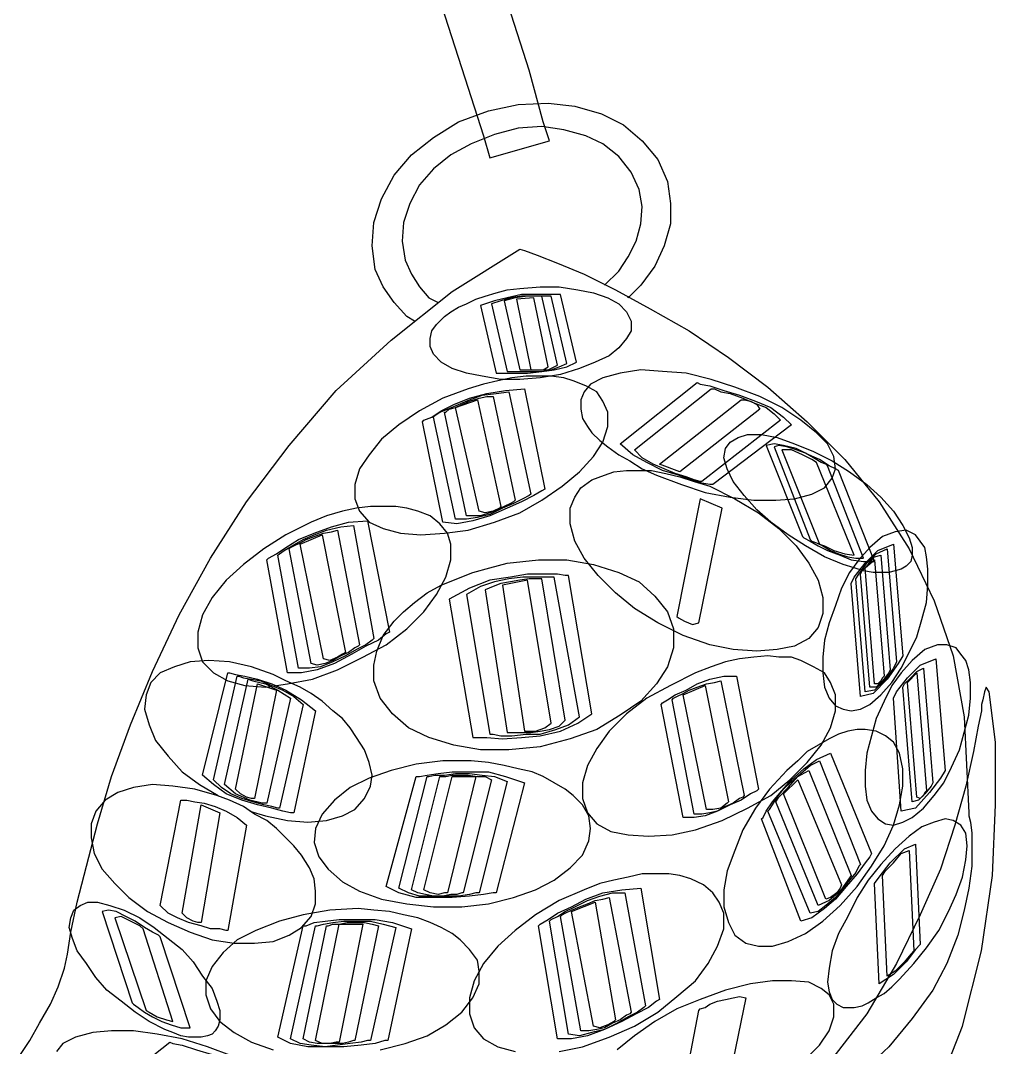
# Model space of a CAD drawing. Extents: x 136.13 to 137.16, y 60.01 to 61.78.
# Drawn here: x 136.7395 to 136.8511, y 61.3061 to 61.4236 of the extents above; entities that cross this region are included whole.
import ezdxf

# ---------------------------------------------------------------- set-up
doc = ezdxf.new("R2010")
doc.units = 0
doc.layers.get('0').update_dxf_attribs({"linetype": 'CONTINUOUS'})

msp = doc.modelspace()

# ---------------------------------------------------------------- linework, layer by layer
at = {"linetype": 'CONTINUOUS'}
for points in [[(136.78727, 61.42658), (136.79033, 61.41706), (136.79248, 61.41041), (136.7932, 61.40789)], [(136.7932, 61.40789), (136.80003, 61.40987), (136.79931, 61.41203), (136.7977, 61.41795), (136.795, 61.4264)], [(136.78458, 61.3892), (136.78368, 61.38974), (136.78224, 61.39135), (136.78098, 61.39315), (136.78008, 61.39513), (136.77973, 61.39783), (136.7799, 61.40052), (136.7808, 61.40321), (136.78224, 61.40592), (136.78422, 61.40825), (136.78673, 61.41022), (136.78961, 61.41203), (136.79302, 61.41328), (136.79644, 61.414), (136.79985, 61.41418), (136.80291, 61.41382), (136.80596, 61.41293), (136.80848, 61.41167), (136.81063, 61.40987), (136.81243, 61.40771), (136.81351, 61.4052), (136.81387, 61.40268), (136.81387, 61.40034), (136.81315, 61.39783), (136.81207, 61.39549), (136.81046, 61.39333), (136.80901, 61.3919), (136.80901, 61.39208)], [(136.80632, 61.39333), (136.80794, 61.39495), (136.80901, 61.39657), (136.80992, 61.39836), (136.81046, 61.40034), (136.81063, 61.40232), (136.81027, 61.4043), (136.80937, 61.40627), (136.80794, 61.40807), (136.80614, 61.40951), (136.80416, 61.41041), (136.80165, 61.41112), (136.79913, 61.41148), (136.79644, 61.41131), (136.79374, 61.41058), (136.79104, 61.40951), (136.78871, 61.40825), (136.78673, 61.40663), (136.78512, 61.40483), (136.78403, 61.40268), (136.78332, 61.40052), (136.78314, 61.39836), (136.7835, 61.39621), (136.78422, 61.39459), (136.78512, 61.39315), (136.78619, 61.3919), (136.78727, 61.39135), (136.78727, 61.39135)], [(136.73947, 61.30528), (136.74054, 61.30689), (136.74163, 61.30887), (136.74289, 61.31103), (136.74378, 61.31301), (136.7445, 61.31516), (136.74486, 61.31678), (136.74522, 61.31929), (136.74594, 61.32271), (136.74702, 61.32684), (136.74827, 61.33169), (136.74989, 61.33709), (136.75204, 61.34301), (136.75456, 61.34912), (136.75762, 61.3556), (136.76121, 61.36207), (136.76535, 61.36853), (136.7702, 61.375), (136.77559, 61.38129), (136.78188, 61.38705), (136.78889, 61.39261), (136.79662, 61.39746), (136.79715, 61.39729), (136.7986, 61.39675), (136.80093, 61.39585), (136.80398, 61.39459), (136.80758, 61.3928), (136.81153, 61.39064), (136.81602, 61.38812), (136.82052, 61.38507), (136.82501, 61.38165), (136.8295, 61.3777), (136.83382, 61.37338), (136.83777, 61.36853), (136.84119, 61.36314), (136.84406, 61.35721), (136.84621, 61.35092), (136.84747, 61.34391), (136.84801, 61.33295), (136.84801, 61.33259), (136.84819, 61.33187), (136.84837, 61.33062), (136.84837, 61.32882), (136.84837, 61.32684), (136.84801, 61.32432), (136.84747, 61.32181), (136.84676, 61.31893), (136.8455, 61.3157), (136.84388, 61.31264), (136.84155, 61.30941), (136.83885, 61.30617), (136.83544, 61.30294)], [(136.79896, 61.38273), (136.79662, 61.38255), (136.79446, 61.38255), (136.7923, 61.38291), (136.7905, 61.38327), (136.78889, 61.38381), (136.78763, 61.38453), (136.78673, 61.38543), (136.78637, 61.38633), (136.78637, 61.38722), (136.78655, 61.38812), (136.78709, 61.38884), (136.78799, 61.38974), (136.78871, 61.39028), (136.78961, 61.39082), (136.7905, 61.39118), (136.79159, 61.39172), (136.79266, 61.39208), (136.79392, 61.39244), (136.79518, 61.3928), (136.79662, 61.39297), (136.79896, 61.39315), (136.80111, 61.39315), (136.80326, 61.3928), (136.80506, 61.39244), (136.80668, 61.3919), (136.80794, 61.39118), (136.80884, 61.39028), (136.80937, 61.3892), (136.80937, 61.38812), (136.80884, 61.38722), (136.80794, 61.38615), (136.80686, 61.38524), (136.80524, 61.38453), (136.80345, 61.38381), (136.80129, 61.38309), (136.79896, 61.38273)], [(136.79212, 61.391), (136.79392, 61.38327), (136.79428, 61.38327), (136.795, 61.38327), (136.79608, 61.38327), (136.79751, 61.38327), (136.79913, 61.38345), (136.80057, 61.38363), (136.802, 61.38399), (136.80309, 61.38453), (136.80129, 61.39225), (136.80111, 61.39225), (136.80039, 61.39225), (136.79949, 61.39225), (136.79823, 61.39225), (136.7968, 61.39225), (136.79518, 61.3919), (136.79374, 61.39154), (136.79212, 61.391)], [(136.79338, 61.39118), (136.79518, 61.38345), (136.79536, 61.38345), (136.79608, 61.38345), (136.7968, 61.38345), (136.79787, 61.38345), (136.79913, 61.38345), (136.80021, 61.38363), (136.80111, 61.38399), (136.802, 61.38435), (136.80021, 61.39208), (136.80003, 61.39208), (136.79949, 61.39208), (136.79877, 61.39208), (136.79787, 61.39208), (136.7968, 61.39208), (136.79554, 61.3919), (136.79446, 61.39154), (136.79338, 61.39118)], [(136.79482, 61.39154), (136.79662, 61.38363), (136.79715, 61.38363), (136.79841, 61.38363), (136.79985, 61.38363), (136.80093, 61.38417), (136.79913, 61.39208), (136.7986, 61.39208), (136.79751, 61.39208), (136.79608, 61.3919), (136.79482, 61.39154)], [(136.79985, 61.38399), (136.79823, 61.3919), (136.79625, 61.39172), (136.79787, 61.38363), (136.79805, 61.38363), (136.79877, 61.38363), (136.79931, 61.38363), (136.79985, 61.38399)], [(136.82411, 61.38058), (136.82123, 61.38165), (136.81854, 61.38255), (136.81567, 61.38327), (136.81297, 61.38345), (136.81046, 61.38363), (136.80812, 61.38327), (136.80614, 61.38273), (136.80471, 61.38201), (136.80398, 61.38111), (136.80362, 61.38022), (136.80362, 61.37914), (136.80381, 61.37806), (136.80435, 61.37716), (136.80488, 61.37644), (136.80578, 61.37554), (136.80668, 61.37483), (136.80794, 61.37393), (136.8092, 61.37321), (136.81063, 61.37231), (136.81225, 61.37159), (136.81512, 61.37051), (136.81783, 61.36961), (136.8207, 61.36908), (136.82339, 61.36872), (136.82591, 61.36872), (136.82807, 61.36889), (136.83004, 61.36943), (136.83148, 61.37015), (136.83238, 61.37123), (136.83274, 61.37231), (136.83256, 61.37374), (136.83184, 61.37518), (136.83058, 61.37644), (136.82879, 61.37788), (136.82663, 61.37932), (136.82411, 61.38058)], [(136.79374, 61.3662), (136.79662, 61.36727), (136.79913, 61.36872), (136.80147, 61.37033), (136.80345, 61.37195), (136.80506, 61.37374), (136.80614, 61.37536), (136.80668, 61.37716), (136.80668, 61.37878), (136.80614, 61.38004), (136.80542, 61.38111), (136.80416, 61.38183), (136.80273, 61.38237), (136.80165, 61.38273), (136.80021, 61.38291), (136.79896, 61.38291), (136.79734, 61.38291), (136.79572, 61.38273), (136.7941, 61.38237), (136.79248, 61.38201), (136.79069, 61.38147), (136.78781, 61.38039), (136.78512, 61.37896), (136.78278, 61.37734), (136.7808, 61.37572), (136.77937, 61.37393), (136.77828, 61.37231), (136.77775, 61.37051), (136.77775, 61.36889), (136.77828, 61.36746), (136.77937, 61.3662), (136.78098, 61.36548), (136.78296, 61.36494), (136.78529, 61.36476), (136.78799, 61.36494), (136.79069, 61.3653), (136.79374, 61.3662)], [(136.80812, 61.37518), (136.81693, 61.38219), (136.81728, 61.38201), (136.81836, 61.38183), (136.81998, 61.38129), (136.82178, 61.38075), (136.82358, 61.38004), (136.82537, 61.37932), (136.82681, 61.37823), (136.82771, 61.37734), (136.81872, 61.37051), (136.81836, 61.37051), (136.81746, 61.37069), (136.81621, 61.37105), (136.81477, 61.37159), (136.81297, 61.37213), (136.81117, 61.37303), (136.80956, 61.37393), (136.80812, 61.37518)], [(136.79715, 61.38147), (136.79949, 61.36997), (136.79913, 61.36979), (136.79823, 61.36925), (136.7968, 61.36853), (136.79518, 61.36782), (136.7932, 61.36692), (136.79123, 61.36637), (136.78943, 61.36602), (136.78781, 61.3662), (136.78548, 61.3777), (136.78565, 61.37788), (136.78655, 61.37823), (136.78763, 61.37896), (136.78907, 61.37968), (136.79087, 61.38039), (136.79285, 61.38094), (136.795, 61.38129), (136.79715, 61.38147)], [(136.79536, 61.38111), (136.79787, 61.36943), (136.7977, 61.36925), (136.79698, 61.36889), (136.7959, 61.36835), (136.79464, 61.36782), (136.7932, 61.3671), (136.79176, 61.36674), (136.7905, 61.36656), (136.78925, 61.36656), (136.78673, 61.37823), (136.78691, 61.37842), (136.78745, 61.37878), (136.78835, 61.37914), (136.78961, 61.37968), (136.79087, 61.38022), (136.7923, 61.38075), (136.79392, 61.38094), (136.79536, 61.38111)], [(136.80973, 61.37447), (136.81854, 61.38147), (136.8189, 61.38147), (136.81962, 61.38111), (136.8207, 61.38094), (136.82213, 61.38039), (136.82339, 61.37985), (136.82483, 61.37932), (136.82573, 61.3786), (136.82645, 61.37788), (136.81746, 61.37087), (136.81728, 61.37087), (136.81657, 61.37105), (136.81567, 61.37141), (136.81441, 61.37177), (136.81315, 61.37231), (136.81189, 61.37285), (136.81063, 61.37357), (136.80973, 61.37447)], [(136.79356, 61.38058), (136.79608, 61.36872), (136.7959, 61.36853), (136.79554, 61.36835), (136.79482, 61.36799), (136.7941, 61.36763), (136.7932, 61.36727), (136.79212, 61.36692), (136.79123, 61.36692), (136.7905, 61.36692), (136.78799, 61.37878), (136.78817, 61.37878), (136.78853, 61.37914), (136.78925, 61.37932), (136.78997, 61.37968), (136.79087, 61.38004), (136.79195, 61.38039), (136.79285, 61.38058), (136.79356, 61.38058)], [(136.79195, 61.36746), (136.78925, 61.37932), (136.79176, 61.38022), (136.79446, 61.36799), (136.79428, 61.36782), (136.79356, 61.36746), (136.79266, 61.36727), (136.79195, 61.36746)], [(136.82411, 61.37914), (136.81495, 61.37195), (136.81261, 61.37285), (136.82196, 61.38022), (136.82232, 61.38022), (136.82303, 61.38004), (136.82375, 61.37968), (136.82411, 61.37914)], [(136.82807, 61.37518), (136.83022, 61.37428), (136.83238, 61.37321), (136.83435, 61.37195), (136.83633, 61.37051), (136.83795, 61.36908), (136.83939, 61.36746), (136.84046, 61.36584), (136.84119, 61.3644), (136.84155, 61.36332), (136.84155, 61.36242), (136.84136, 61.36171), (136.84083, 61.36117), (136.84029, 61.36081), (136.83957, 61.36062), (136.83885, 61.36045), (136.83813, 61.36045), (136.83705, 61.36045), (136.83597, 61.36062), (136.8349, 61.36099), (136.83364, 61.36135), (136.83148, 61.36224), (136.82933, 61.3635), (136.82735, 61.36476), (136.82537, 61.3662), (136.82375, 61.36763), (136.82232, 61.36925), (136.82106, 61.37087), (136.82034, 61.37231), (136.81998, 61.37357), (136.82016, 61.37464), (136.8207, 61.37536), (136.8216, 61.3759), (136.82268, 61.37626), (136.82429, 61.37626), (136.82609, 61.3759), (136.82807, 61.37518)], [(136.83723, 61.36171), (136.8331, 61.37213), (136.83274, 61.37231), (136.83202, 61.37267), (136.83094, 61.37338), (136.82969, 61.37393), (136.82824, 61.37464), (136.82681, 61.375), (136.82573, 61.37518), (136.82483, 61.375), (136.82896, 61.36458), (136.82914, 61.3644), (136.82986, 61.36404), (136.83076, 61.3635), (136.83184, 61.36297), (136.83328, 61.36242), (136.83454, 61.36188), (136.83597, 61.36171), (136.83723, 61.36171)], [(136.83597, 61.36207), (136.83184, 61.37267), (136.83166, 61.37285), (136.83112, 61.37303), (136.83022, 61.37357), (136.82933, 61.3741), (136.82824, 61.37447), (136.82717, 61.37483), (136.82627, 61.375), (136.82573, 61.37483), (136.82986, 61.36422), (136.83004, 61.36404), (136.83058, 61.36386), (136.8313, 61.3635), (136.8322, 61.36297), (136.8331, 61.3626), (136.83418, 61.36224), (136.83508, 61.36207), (136.83597, 61.36207)], [(136.8349, 61.36242), (136.83058, 61.37303), (136.83004, 61.37338), (136.82896, 61.37393), (136.82771, 61.37447), (136.82663, 61.37447), (136.83094, 61.36368), (136.83148, 61.3635), (136.83256, 61.36297), (136.83382, 61.3626), (136.8349, 61.36242)], [(136.81531, 61.35325), (136.81243, 61.3547), (136.80973, 61.35631), (136.80758, 61.35811), (136.8056, 61.36009), (136.80398, 61.36207), (136.80291, 61.36404), (136.80237, 61.36602), (136.80237, 61.36782), (136.80291, 61.36908), (136.80362, 61.37015), (136.80488, 61.37105), (136.80632, 61.37159), (136.8074, 61.37195), (136.80884, 61.37213), (136.8101, 61.37213), (136.81171, 61.37213), (136.81333, 61.37177), (136.81495, 61.37141), (136.81657, 61.37087), (136.81836, 61.37033), (136.82123, 61.36889), (136.82393, 61.36727), (136.82627, 61.36548), (136.82824, 61.3635), (136.82969, 61.36152), (136.83076, 61.35955), (136.8313, 61.35757), (136.8313, 61.35577), (136.83076, 61.35416), (136.82969, 61.3529), (136.82807, 61.352), (136.82609, 61.35164), (136.82375, 61.35146), (136.82106, 61.35164), (136.81836, 61.35218), (136.81531, 61.35325)], [(136.77577, 61.3493), (136.77864, 61.35074), (136.78134, 61.35218), (136.78368, 61.35398), (136.78565, 61.35596), (136.78709, 61.35793), (136.78817, 61.35991), (136.78871, 61.36188), (136.78871, 61.36368), (136.78835, 61.36494), (136.78745, 61.36602), (136.78637, 61.36692), (136.78494, 61.36746), (136.78368, 61.36782), (136.78242, 61.36799), (136.78098, 61.36799), (136.77954, 61.36799), (136.77793, 61.36782), (136.77631, 61.36746), (136.77451, 61.36692), (136.77272, 61.3662), (136.76984, 61.36476), (136.76732, 61.36314), (136.76499, 61.36135), (136.76301, 61.35955), (136.76139, 61.35757), (136.76031, 61.3556), (136.75977, 61.35362), (136.75977, 61.35182), (136.76031, 61.35021), (136.76157, 61.34895), (136.76319, 61.34805), (136.76516, 61.3475), (136.7675, 61.34733), (136.77002, 61.34769), (136.77289, 61.34823), (136.77577, 61.3493)], [(136.8171, 61.3547), (136.8198, 61.36782), (136.81728, 61.36889), (136.81459, 61.35541), (136.81477, 61.35524), (136.81548, 61.35487), (136.81638, 61.35451), (136.8171, 61.3547)], [(136.77918, 61.36637), (136.7817, 61.35362), (136.78134, 61.35344), (136.78044, 61.35272), (136.779, 61.352), (136.77739, 61.3511), (136.77541, 61.35002), (136.77343, 61.3493), (136.77164, 61.34895), (136.77002, 61.34895), (136.76768, 61.36188), (136.76787, 61.36207), (136.76876, 61.3626), (136.76984, 61.36332), (136.77127, 61.36422), (136.77307, 61.36494), (136.77505, 61.36566), (136.77702, 61.3662), (136.77918, 61.36637)], [(136.77757, 61.36584), (136.7799, 61.3529), (136.77973, 61.35272), (136.779, 61.35218), (136.77793, 61.35164), (136.77667, 61.35092), (136.77523, 61.35021), (136.77379, 61.34966), (136.77253, 61.34949), (136.77127, 61.34949), (136.76894, 61.36242), (136.76912, 61.3626), (136.76966, 61.36297), (136.77056, 61.3635), (136.77182, 61.36422), (136.77307, 61.36476), (136.77451, 61.3653), (136.77613, 61.36566), (136.77757, 61.36584)], [(136.77577, 61.3653), (136.77828, 61.35218), (136.77811, 61.352), (136.77775, 61.35182), (136.77702, 61.35128), (136.77613, 61.35092), (136.77523, 61.35038), (136.77433, 61.35002), (136.77343, 61.34985), (136.77272, 61.35002), (136.7702, 61.36314), (136.77038, 61.36332), (136.77074, 61.3635), (136.77146, 61.36386), (136.77217, 61.36422), (136.77307, 61.36458), (136.77415, 61.36494), (136.77505, 61.36512), (136.77577, 61.3653)], [(136.77415, 61.35056), (136.77146, 61.36368), (136.77398, 61.36476), (136.77667, 61.35128), (136.77631, 61.3511), (136.77577, 61.35074), (136.77487, 61.35038), (136.77415, 61.35056)], [(136.83795, 61.34643), (136.83921, 61.34787), (136.84029, 61.34949), (136.84119, 61.35128), (136.84208, 61.35308), (136.84262, 61.35506), (136.84316, 61.35703), (136.84334, 61.35901), (136.84334, 61.36081), (136.84316, 61.36224), (136.84298, 61.36332), (136.84244, 61.36404), (136.8419, 61.36476), (136.84083, 61.3653), (136.83957, 61.36512), (136.83813, 61.36458), (136.83669, 61.36332), (136.83544, 61.36188), (136.83435, 61.36045), (136.83346, 61.35865), (136.83274, 61.35667), (136.83202, 61.3547), (136.83148, 61.35272), (136.8313, 61.35074), (136.8313, 61.34895), (136.83148, 61.34733), (136.83202, 61.34607), (136.83274, 61.34517), (136.83364, 61.34481), (136.83454, 61.34463), (136.83561, 61.34481), (136.83669, 61.34535), (136.83795, 61.34643)], [(136.83939, 61.36368), (136.84046, 61.35092), (136.83993, 61.35002), (136.83867, 61.34823), (136.83705, 61.34661), (136.83561, 61.34625), (136.83454, 61.35919), (136.8349, 61.35991), (136.83615, 61.36152), (136.83759, 61.36297), (136.83939, 61.36368)], [(136.83867, 61.36314), (136.83975, 61.35021), (136.83939, 61.34949), (136.83849, 61.34823), (136.83723, 61.34697), (136.83615, 61.34679), (136.83508, 61.35973), (136.83544, 61.36026), (136.83633, 61.36152), (136.83741, 61.3626), (136.83867, 61.36314)], [(136.83795, 61.36242), (136.83903, 61.3493), (136.83885, 61.34895), (136.83813, 61.34805), (136.83741, 61.34733), (136.83669, 61.34733), (136.83561, 61.36026), (136.8358, 61.36062), (136.83651, 61.36135), (136.83723, 61.36224), (136.83795, 61.36242)], [(136.79896, 61.3405), (136.79536, 61.34014), (136.79212, 61.34014), (136.78907, 61.34068), (136.78619, 61.34158), (136.78386, 61.34265), (136.78206, 61.34427), (136.78062, 61.34607), (136.7799, 61.34805), (136.7799, 61.34985), (136.78026, 61.35146), (136.78098, 61.35325), (136.78224, 61.35487), (136.78332, 61.35596), (136.78458, 61.35703), (136.78601, 61.35811), (136.78763, 61.35901), (136.78943, 61.35973), (136.79123, 61.36045), (136.7932, 61.36099), (136.79518, 61.36152), (136.79877, 61.36188), (136.802, 61.36188), (136.80506, 61.36135), (136.80794, 61.36045), (136.81027, 61.35937), (136.81207, 61.35775), (136.81351, 61.35596), (136.81423, 61.35398), (136.81423, 61.35182), (136.81351, 61.34966), (136.81225, 61.34769), (136.81046, 61.34571), (136.80812, 61.3441), (136.80542, 61.34248), (136.80237, 61.34139), (136.79896, 61.3405)], [(136.83723, 61.34769), (136.83615, 61.36099), (136.83723, 61.36188), (136.83831, 61.34859), (136.83813, 61.3484), (136.83795, 61.34805), (136.83759, 61.34769), (136.83723, 61.34769)], [(136.78853, 61.35739), (136.79123, 61.34158), (136.79159, 61.34158), (136.79285, 61.34158), (136.79464, 61.34139), (136.7968, 61.34158), (136.79896, 61.34176), (136.80129, 61.34229), (136.80326, 61.3432), (136.80488, 61.34427), (136.80219, 61.36009), (136.80183, 61.36009), (136.80093, 61.36026), (136.79949, 61.36026), (136.79751, 61.36026), (136.79554, 61.35991), (136.7932, 61.35955), (136.79087, 61.35865), (136.78853, 61.35739)], [(136.7905, 61.35793), (136.7932, 61.34194), (136.79356, 61.34194), (136.79446, 61.34176), (136.79572, 61.34176), (136.79734, 61.34194), (136.79896, 61.34194), (136.80075, 61.34248), (136.80219, 61.34301), (136.80345, 61.34391), (136.80057, 61.35991), (136.80021, 61.35991), (136.79949, 61.35991), (136.79841, 61.35991), (136.79698, 61.35991), (136.79536, 61.35973), (136.79374, 61.35937), (136.79212, 61.35883), (136.7905, 61.35793)], [(136.79266, 61.35847), (136.79518, 61.34212), (136.79536, 61.34212), (136.7959, 61.34212), (136.7968, 61.34212), (136.79787, 61.34212), (136.79896, 61.34229), (136.80003, 61.34248), (136.80111, 61.34284), (136.80183, 61.34355), (136.79913, 61.35973), (136.79896, 61.35973), (136.79841, 61.35973), (136.7977, 61.35973), (136.79662, 61.35955), (136.79554, 61.35937), (136.79446, 61.35919), (136.79356, 61.35883), (136.79266, 61.35847)], [(136.80021, 61.3432), (136.79751, 61.35955), (136.79464, 61.35901), (136.79715, 61.34229), (136.79751, 61.34229), (136.79841, 61.34229), (136.79949, 61.34265), (136.80021, 61.3432)], [(136.84281, 61.33349), (136.84406, 61.33493), (136.84514, 61.33637), (136.84604, 61.33816), (136.84694, 61.34014), (136.84747, 61.34212), (136.84801, 61.3441), (136.84819, 61.34607), (136.84819, 61.34787), (136.84801, 61.3493), (136.84766, 61.35038), (136.84711, 61.3511), (136.84658, 61.35182), (136.8455, 61.35218), (136.84442, 61.35218), (136.84298, 61.35164), (136.84155, 61.35038), (136.84029, 61.34895), (136.83921, 61.3475), (136.83831, 61.34571), (136.83741, 61.34374), (136.83687, 61.34176), (136.83633, 61.33978), (136.83615, 61.3378), (136.83615, 61.33601), (136.83633, 61.33439), (136.83687, 61.33313), (136.83759, 61.33224), (136.83849, 61.33169), (136.83939, 61.33151), (136.84046, 61.33187), (136.84155, 61.33241), (136.84281, 61.33349)], [(136.76571, 61.33313), (136.7675, 61.33259), (136.77002, 61.33205), (136.77236, 61.33187), (136.77451, 61.33205), (136.77631, 61.33259), (136.77775, 61.33331), (136.77883, 61.33457), (136.77954, 61.33601), (136.77973, 61.33726), (136.77937, 61.3387), (136.77883, 61.34014), (136.77793, 61.34158), (136.77721, 61.34265), (136.77631, 61.34374), (136.77523, 61.34463), (136.77398, 61.34571), (136.77272, 61.34661), (136.77146, 61.34733), (136.76984, 61.34805), (136.7684, 61.34876), (136.76589, 61.34966), (136.76337, 61.35021), (136.76103, 61.35038), (136.75888, 61.35021), (136.75708, 61.34966), (136.75546, 61.34895), (136.75439, 61.34787), (136.75385, 61.34643), (136.75366, 61.34481), (136.7542, 61.34301), (136.75492, 61.34122), (136.75636, 61.33942), (136.75798, 61.33762), (136.75996, 61.33619), (136.76211, 61.33493), (136.76211, 61.33493)], [(136.8198, 61.33205), (136.82268, 61.33349), (136.82537, 61.33493), (136.82753, 61.33673), (136.8295, 61.3387), (136.83112, 61.34068), (136.8322, 61.34265), (136.83274, 61.34463), (136.83274, 61.34643), (136.8322, 61.34787), (136.83148, 61.34895), (136.83022, 61.34966), (136.82879, 61.35038), (136.82771, 61.35074), (136.82627, 61.35074), (136.82501, 61.35092), (136.82339, 61.35074), (136.82178, 61.35056), (136.82016, 61.35021), (136.81854, 61.34966), (136.81674, 61.34895), (136.81387, 61.3475), (136.81117, 61.34607), (136.80884, 61.34427), (136.80686, 61.34229), (136.80542, 61.34032), (136.80435, 61.33834), (136.80381, 61.33637), (136.80381, 61.33457), (136.80435, 61.33295), (136.80542, 61.33169), (136.80704, 61.33079), (136.80901, 61.33043), (136.81135, 61.33026), (136.81405, 61.33043), (136.81674, 61.33098), (136.8198, 61.33205)], [(136.84424, 61.35056), (136.84532, 61.3378), (136.84478, 61.3369), (136.84352, 61.33528), (136.8419, 61.33349), (136.84029, 61.33313), (136.83939, 61.34607), (136.83975, 61.34679), (136.841, 61.3484), (136.84244, 61.34985), (136.84424, 61.35056)], [(136.84281, 61.34949), (136.84388, 61.33637), (136.8437, 61.33601), (136.84298, 61.33511), (136.84226, 61.33439), (136.84155, 61.33421), (136.84046, 61.34733), (136.84065, 61.34769), (136.84136, 61.3484), (136.84208, 61.34912), (136.84281, 61.34949)], [(136.77325, 61.34463), (136.77074, 61.33295), (136.77038, 61.33295), (136.76948, 61.33313), (136.76822, 61.33349), (136.76661, 61.33385), (136.76481, 61.33439), (136.76301, 61.33511), (136.76157, 61.33619), (136.76031, 61.33726), (136.76319, 61.34895), (136.76337, 61.34895), (136.76409, 61.34876), (136.76516, 61.34859), (136.76661, 61.34823), (136.76822, 61.34769), (136.76984, 61.34697), (136.77164, 61.34589), (136.77325, 61.34463)], [(136.77182, 61.34535), (136.76912, 61.33349), (136.76894, 61.33349), (136.76822, 61.33367), (136.76732, 61.33385), (136.76606, 61.33421), (136.76481, 61.33457), (136.76355, 61.33511), (136.76247, 61.33583), (136.76157, 61.33673), (136.76427, 61.34859), (136.76445, 61.34859), (136.76499, 61.3484), (136.76589, 61.34823), (136.76697, 61.34805), (136.76822, 61.3475), (136.76948, 61.34697), (136.77074, 61.34625), (136.77182, 61.34535)], [(136.77038, 61.34607), (136.76768, 61.33403), (136.76714, 61.33403), (136.76571, 61.33439), (136.76409, 61.33511), (136.76283, 61.33619), (136.76552, 61.34823), (136.76606, 61.34805), (136.7675, 61.34769), (136.76894, 61.34697), (136.77038, 61.34607)], [(136.82142, 61.34859), (136.82393, 61.33564), (136.82375, 61.33547), (136.82303, 61.33511), (136.82196, 61.33439), (136.8207, 61.33385), (136.81926, 61.33313), (136.81783, 61.33259), (136.81657, 61.33241), (136.81531, 61.33241), (136.81279, 61.34535), (136.81297, 61.34553), (136.81351, 61.34589), (136.81441, 61.34643), (136.81567, 61.34697), (136.81693, 61.34769), (136.81836, 61.34823), (136.81998, 61.34859), (136.82142, 61.34859)], [(136.81962, 61.34805), (136.82232, 61.33493), (136.82213, 61.33475), (136.82178, 61.33457), (136.82106, 61.33403), (136.82016, 61.33367), (136.81926, 61.33313), (136.81836, 61.33295), (136.81746, 61.33277), (136.81657, 61.33277), (136.81405, 61.34589), (136.81423, 61.34607), (136.81459, 61.34625), (136.81531, 61.34661), (136.81602, 61.34697), (136.81693, 61.34733), (136.818, 61.34769), (136.8189, 61.34787), (136.81962, 61.34805)], [(136.84208, 61.33475), (136.841, 61.34787), (136.84208, 61.34895), (136.84316, 61.33547), (136.84298, 61.33528), (136.84281, 61.33493), (136.84244, 61.33457), (136.84208, 61.33475)], [(136.76409, 61.33564), (136.76661, 61.34769), (136.76876, 61.34697), (136.76625, 61.33457), (136.76589, 61.33457), (136.76535, 61.33475), (136.76463, 61.33511), (136.76409, 61.33564)], [(136.818, 61.33331), (136.81531, 61.34643), (136.81783, 61.3475), (136.82052, 61.33421), (136.82034, 61.33403), (136.81962, 61.33349), (136.81872, 61.33331), (136.818, 61.33331)], [(136.85035, 61.34679), (136.84999, 61.34733), (136.84981, 61.34679), (136.84963, 61.34589), (136.84945, 61.34535), (136.84945, 61.34463), (136.84909, 61.34284), (136.84856, 61.33996), (136.84766, 61.33601), (136.8464, 61.33151), (136.84478, 61.32648), (136.84244, 61.32127), (136.83975, 61.3157), (136.83633, 61.30995), (136.8322, 61.30455)], [(136.84406, 61.30025), (136.8473, 61.30851), (136.84945, 61.31714), (136.85071, 61.32576), (136.85107, 61.33385), (136.85107, 61.34104), (136.85035, 61.34679)], [(136.83328, 61.32235), (136.83525, 61.32451), (136.83687, 61.32684), (136.83831, 61.32918), (136.83939, 61.33151), (136.8401, 61.33385), (136.84046, 61.33601), (136.84046, 61.33799), (136.8401, 61.33978), (136.83939, 61.34104), (136.83849, 61.34176), (136.83741, 61.34229), (136.83615, 61.34248), (136.83525, 61.34248), (136.83418, 61.34229), (136.8331, 61.34194), (136.83202, 61.34139), (136.83076, 61.34068), (136.8295, 61.33996), (136.82843, 61.33888), (136.82717, 61.3378), (136.82519, 61.33564), (136.82358, 61.33349), (136.82213, 61.33098), (136.82123, 61.32864), (136.82034, 61.3263), (136.81998, 61.32414), (136.81998, 61.32217), (136.82052, 61.32037), (136.82123, 61.31893), (136.82249, 61.31803), (136.82393, 61.31767), (136.82555, 61.31767), (136.82735, 61.31822), (136.82933, 61.31912), (136.8313, 61.32055), (136.83328, 61.32235)], [(136.8322, 61.33978), (136.83687, 61.32827), (136.83669, 61.32792), (136.83615, 61.3272), (136.83525, 61.32594), (136.83399, 61.32451), (136.83274, 61.32307), (136.83148, 61.32199), (136.83004, 61.32091), (136.82879, 61.32055), (136.82429, 61.33224), (136.82447, 61.33241), (136.82483, 61.33313), (136.82555, 61.33421), (136.82663, 61.33547), (136.82771, 61.33673), (136.82914, 61.33799), (136.83058, 61.33906), (136.8322, 61.33978)], [(136.78673, 61.32217), (136.78997, 61.32217), (136.79302, 61.32252), (136.7959, 61.32325), (136.79841, 61.32414), (136.80057, 61.32523), (136.80237, 61.32666), (136.80381, 61.3281), (136.80452, 61.32972), (136.80471, 61.33115), (136.80452, 61.33259), (136.80381, 61.33385), (136.80273, 61.33493), (136.80183, 61.33564), (136.80057, 61.33637), (136.79931, 61.33709), (136.79805, 61.33762), (136.79644, 61.33799), (136.79482, 61.33834), (136.79302, 61.3387), (136.79104, 61.33888), (136.78781, 61.33888), (136.78475, 61.33852), (136.78188, 61.3378), (136.77937, 61.3369), (136.77721, 61.33583), (136.77541, 61.33439), (136.77398, 61.33277), (136.77325, 61.33115), (136.77307, 61.32953), (136.77362, 61.32792), (136.77469, 61.32648), (136.77631, 61.32504), (136.77828, 61.32397), (136.7808, 61.32307), (136.78368, 61.32252), (136.78673, 61.32217)], [(136.83094, 61.33888), (136.83561, 61.32702), (136.83544, 61.32684), (136.83508, 61.32612), (136.83435, 61.32523), (136.83364, 61.32432), (136.83274, 61.32325), (136.83166, 61.32235), (136.83076, 61.32163), (136.82986, 61.32145), (136.82501, 61.33313), (136.82519, 61.33331), (136.82555, 61.33385), (136.82609, 61.33475), (136.82681, 61.33564), (136.82771, 61.33654), (136.82879, 61.33744), (136.82986, 61.33834), (136.83094, 61.33888)], [(136.79715, 61.33637), (136.79392, 61.32378), (136.79356, 61.32378), (136.79248, 61.32361), (136.79087, 61.32342), (136.78889, 61.32325), (136.78673, 61.32325), (136.78475, 61.32325), (136.78278, 61.32378), (136.78134, 61.32451), (136.78475, 61.33709), (136.78512, 61.33709), (136.78601, 61.33726), (136.78727, 61.33744), (136.78889, 61.33762), (136.79087, 61.33762), (136.79302, 61.33762), (136.795, 61.33709), (136.79715, 61.33637)], [(136.79518, 61.33654), (136.79195, 61.32378), (136.79159, 61.32378), (136.79087, 61.32361), (136.78961, 61.32342), (136.78817, 61.32342), (136.78673, 61.32342), (136.78512, 61.32342), (136.78386, 61.32378), (136.78278, 61.32432), (136.78601, 61.33709), (136.78619, 61.33709), (136.78691, 61.33726), (136.78799, 61.33726), (136.78925, 61.33744), (136.79087, 61.33744), (136.7923, 61.33726), (136.79374, 61.33709), (136.79518, 61.33654)], [(136.82969, 61.3378), (136.83454, 61.32576), (136.83418, 61.32523), (136.83328, 61.32397), (136.83202, 61.32289), (136.83076, 61.32235), (136.82591, 61.33421), (136.82627, 61.33475), (136.82735, 61.33583), (136.82843, 61.33709), (136.82969, 61.3378)], [(136.75888, 61.31929), (136.76139, 61.31839), (136.76391, 61.31803), (136.76625, 61.31803), (136.7684, 61.31822), (136.7702, 61.31893), (136.77164, 61.31983), (136.77272, 61.32109), (136.77325, 61.32252), (136.77325, 61.32397), (136.77307, 61.3254), (136.77253, 61.32666), (136.77164, 61.3281), (136.77074, 61.32918), (136.76984, 61.33008), (136.76876, 61.33115), (136.76768, 61.33205), (136.76625, 61.33277), (136.76499, 61.33367), (136.76337, 61.33439), (136.76193, 61.33493), (136.75941, 61.33564), (136.7569, 61.33601), (136.75456, 61.33619), (136.75241, 61.33583), (136.75061, 61.33528), (136.74917, 61.33439), (136.74809, 61.33313), (136.74755, 61.33169), (136.74755, 61.33008), (136.74791, 61.32827), (136.74881, 61.32648), (136.75025, 61.32487), (136.75187, 61.32325), (136.75402, 61.32163), (136.75636, 61.32037), (136.75888, 61.31929)], [(136.79338, 61.33673), (136.79014, 61.32378), (136.78997, 61.32378), (136.78943, 61.32361), (136.78871, 61.32361), (136.78781, 61.32342), (136.78673, 61.32342), (136.78584, 61.32361), (136.78494, 61.32378), (136.78422, 61.32414), (136.78745, 61.33709), (136.78763, 61.33709), (136.78817, 61.33709), (136.78889, 61.33726), (136.78979, 61.33726), (136.79069, 61.33726), (136.79176, 61.33709), (136.79266, 61.33709), (136.79338, 61.33673)], [(136.78565, 61.32414), (136.78889, 61.33709), (136.79159, 61.33709), (136.78835, 61.32378), (136.78799, 61.32378), (136.78727, 61.32361), (136.78637, 61.32378), (136.78565, 61.32414)], [(136.83166, 61.32307), (136.82681, 61.33511), (136.82843, 61.33673), (136.83346, 61.32468), (136.83328, 61.32432), (136.83292, 61.32378), (136.8322, 61.32325), (136.83166, 61.32307)], [(136.76535, 61.33151), (136.76319, 61.31947), (136.76301, 61.31947), (136.76229, 61.31965), (136.76121, 61.31965), (136.76014, 61.32001), (136.7587, 61.32037), (136.75744, 61.32091), (136.75636, 61.32145), (136.75546, 61.32235), (136.7578, 61.33439), (136.75798, 61.33439), (136.75852, 61.33439), (136.75941, 61.33421), (136.7605, 61.33403), (136.76175, 61.33367), (136.76301, 61.33313), (136.76427, 61.33241), (136.76535, 61.33151)], [(136.75798, 61.32145), (136.76014, 61.33385), (136.76229, 61.33295), (136.76014, 61.32037), (136.75977, 61.32037), (136.75924, 61.32055), (136.75852, 61.32091), (136.75798, 61.32145)], [(136.83957, 61.32882), (136.83795, 61.32702), (136.83651, 61.32523), (136.83525, 61.32325), (136.83418, 61.32109), (136.8331, 61.31912), (136.83238, 61.31714), (136.83202, 61.31516), (136.83184, 61.31354), (136.83202, 61.31246), (136.83238, 61.31156), (136.83292, 61.31103), (136.83364, 61.31066), (136.83435, 61.31066), (136.8349, 61.31066), (136.8358, 61.31085), (136.83651, 61.31121), (136.83741, 61.31175), (136.83831, 61.31228), (136.83921, 61.31301), (136.8401, 61.3139), (136.84172, 61.3157), (136.84316, 61.3175), (136.8446, 61.31947), (136.84568, 61.32163), (136.84658, 61.32361), (136.8473, 61.32558), (136.84766, 61.32756), (136.84783, 61.32918), (136.84766, 61.33062), (136.84711, 61.33151), (136.84621, 61.33205), (136.84532, 61.33224), (136.84406, 61.33187), (136.84262, 61.33133), (136.84119, 61.33026), (136.83957, 61.32882)], [(136.83777, 61.31336), (136.83723, 61.32487), (136.83777, 61.32558), (136.83903, 61.3272), (136.84065, 61.32882), (136.8419, 61.32936), (136.84244, 61.31786), (136.8419, 61.31731), (136.84083, 61.31588), (136.83939, 61.31444), (136.83777, 61.31336)], [(136.83867, 61.31426), (136.83813, 61.32576), (136.83849, 61.3263), (136.83939, 61.3272), (136.84029, 61.32827), (136.84119, 61.32864), (136.84172, 61.31714), (136.84136, 61.31678), (136.84065, 61.31588), (136.83957, 61.3148), (136.83867, 61.31426)], [(136.80686, 61.30726), (136.80973, 61.30851), (136.81243, 61.31013), (136.81459, 61.31192), (136.81674, 61.31372), (136.81818, 61.3157), (136.81926, 61.31767), (136.81998, 61.31965), (136.81998, 61.32145), (136.81944, 61.32271), (136.81872, 61.32378), (136.81764, 61.32468), (136.81621, 61.3254), (136.81495, 61.32576), (136.81369, 61.32594), (136.81225, 61.32594), (136.81063, 61.32594), (136.80901, 61.32558), (136.8074, 61.32523), (136.80578, 61.32487), (136.80398, 61.32414), (136.80111, 61.32289), (136.79841, 61.32127), (136.79608, 61.31947), (136.7941, 61.31767), (136.79248, 61.3157), (136.7914, 61.31372), (136.79087, 61.31175), (136.79087, 61.30995), (136.7914, 61.30833), (136.79248, 61.30707), (136.7941, 61.30617), (136.79608, 61.30564)], [(136.81046, 61.32432), (136.81261, 61.31156), (136.81225, 61.31139), (136.81135, 61.31066), (136.80992, 61.30995), (136.8083, 61.30905), (136.80632, 61.30815), (136.80435, 61.30743), (136.80255, 61.30707), (136.80093, 61.30707), (136.79877, 61.32001), (136.79896, 61.32019), (136.79985, 61.32073), (136.80093, 61.32145), (136.80255, 61.32217), (136.80416, 61.32307), (136.80614, 61.32378), (136.8083, 61.32414), (136.81046, 61.32432)], [(136.80866, 61.32378), (136.81099, 61.31085), (136.81082, 61.31066), (136.8101, 61.31013), (136.80901, 61.30959), (136.80776, 61.30887), (136.80632, 61.30815), (136.80488, 61.30779), (136.80345, 61.30743), (136.80219, 61.30761), (136.80003, 61.32055), (136.80021, 61.32073), (136.80093, 61.32109), (136.80183, 61.32163), (136.80291, 61.32217), (136.80435, 61.32289), (136.80578, 61.32342), (136.80722, 61.32378), (136.80866, 61.32378)], [(136.75133, 61.32181), (136.75313, 61.32091), (136.75475, 61.31983), (136.75636, 61.31857), (136.75798, 61.31731), (136.75924, 61.31588), (136.76031, 61.31426), (136.76139, 61.31282), (136.76193, 61.31139), (136.76229, 61.3103), (136.76229, 61.30923), (136.76211, 61.30851), (136.76175, 61.30797), (136.76139, 61.30761), (136.76086, 61.30743), (136.76014, 61.30726), (136.75941, 61.30726), (136.7587, 61.30726), (136.7578, 61.30743), (136.7569, 61.30779), (136.756, 61.30815), (136.7542, 61.30905), (136.75259, 61.31013), (136.75097, 61.31139), (136.74935, 61.31264), (136.74809, 61.31408), (136.74702, 61.3157), (136.74594, 61.31714), (136.7454, 61.31857), (136.74504, 61.31983), (136.74522, 61.32091), (136.74558, 61.32181), (136.74629, 61.32235), (136.74719, 61.32271), (136.74827, 61.32271), (136.74971, 61.32235), (136.75133, 61.32181)], [(136.80686, 61.32325), (136.80937, 61.31013), (136.8092, 61.30995), (136.80884, 61.30977), (136.80812, 61.30923), (136.80722, 61.30887), (136.80632, 61.30833), (136.80542, 61.30815), (136.80452, 61.30797), (136.80362, 61.30797), (136.80129, 61.32109), (136.80147, 61.32127), (136.80183, 61.32145), (136.80255, 61.32181), (136.80345, 61.32217), (136.80435, 61.32252), (136.80524, 61.32289), (136.80614, 61.32307), (136.80686, 61.32325)], [(136.80506, 61.30851), (136.80255, 61.32163), (136.80524, 61.32271), (136.80758, 61.30923), (136.8074, 61.30905), (136.80668, 61.30869), (136.80578, 61.30833), (136.80506, 61.30851)], [(136.75888, 61.30833), (136.75546, 61.31876), (136.75528, 61.31893), (136.75456, 61.31929), (136.75366, 61.31983), (136.75259, 61.32055), (136.75151, 61.32109), (136.75043, 61.32163), (136.74953, 61.32181), (136.74881, 61.32163), (136.75223, 61.31121), (136.75241, 61.31103), (136.75295, 61.31066), (136.75366, 61.31013), (136.75456, 61.30959), (136.75564, 61.30905), (136.75672, 61.30869), (136.7578, 61.30833), (136.75888, 61.30833)], [(136.7569, 61.30905), (136.75349, 61.31965), (136.75313, 61.32001), (136.75204, 61.32055), (136.75097, 61.32109), (136.75025, 61.32091), (136.75385, 61.3103), (136.7542, 61.31013), (136.7551, 61.30959), (136.75618, 61.30923), (136.7569, 61.30905)], [(136.78062, 61.30581), (136.7835, 61.30653), (136.78601, 61.30743), (136.78817, 61.30869), (136.78997, 61.31013), (136.79123, 61.31175), (136.79195, 61.31336), (136.79195, 61.3148), (136.79176, 61.31606), (136.79087, 61.31731), (136.78979, 61.31839), (136.78889, 61.31912), (136.78763, 61.31983), (136.78637, 61.32037), (136.78494, 61.32091), (136.78332, 61.32127), (136.7817, 61.32163), (136.7799, 61.32181), (136.77811, 61.32199), (136.77487, 61.32181), (136.77182, 61.32127), (136.76912, 61.32055), (136.76642, 61.31947), (136.76427, 61.31839), (136.76265, 61.31696), (136.76139, 61.31534), (136.76067, 61.31372), (136.76067, 61.31211), (136.76121, 61.31049), (136.76229, 61.30905), (136.76391, 61.30779), (136.76589, 61.30671), (136.7684, 61.30581)], [(136.78422, 61.31965), (136.78152, 61.30689), (136.78116, 61.30689), (136.78008, 61.30653), (136.77847, 61.30635), (136.77649, 61.30617), (136.77433, 61.30617), (136.77236, 61.30617), (136.77038, 61.30653), (136.76894, 61.30726), (136.77182, 61.32001), (136.77217, 61.32001), (136.77307, 61.32037), (136.77433, 61.32055), (136.77595, 61.32073), (136.77793, 61.32073), (136.78008, 61.32073), (136.78206, 61.32037), (136.78422, 61.31965)], [(136.78242, 61.31983), (136.77954, 61.30689), (136.77918, 61.30689), (136.77847, 61.30671), (136.77721, 61.30653), (136.77577, 61.30635), (136.77433, 61.30617), (136.77272, 61.30635), (136.77146, 61.30653), (136.77038, 61.30707), (136.77325, 61.32001), (136.77343, 61.32001), (136.77415, 61.32019), (136.77523, 61.32037), (136.77649, 61.32055), (136.77793, 61.32055), (136.77954, 61.32055), (136.78098, 61.32019), (136.78242, 61.31983)], [(136.78044, 61.32001), (136.77775, 61.30689), (136.77757, 61.30689), (136.77702, 61.30671), (136.77631, 61.30653), (136.77541, 61.30653), (136.77433, 61.30653), (136.77343, 61.30653), (136.77253, 61.30671), (136.77182, 61.30707), (136.77451, 61.32001), (136.77469, 61.32001), (136.77523, 61.32019), (136.77595, 61.32019), (136.77685, 61.32037), (136.77775, 61.32037), (136.77883, 61.32037), (136.77973, 61.32019), (136.78044, 61.32001)], [(136.77325, 61.30689), (136.77595, 61.32019), (136.77864, 61.32019), (136.77595, 61.30671), (136.77559, 61.30671), (136.77487, 61.30653), (136.77398, 61.30653), (136.77325, 61.30689)], [(136.82933, 61.30474), (136.83094, 61.30635), (136.83202, 61.30797), (136.83256, 61.30959), (136.83256, 61.31103), (136.83202, 61.31211), (136.83112, 61.31282), (136.82969, 61.31354), (136.82771, 61.31372), (136.82555, 61.31372), (136.82303, 61.31336), (136.82016, 61.31264)], [(136.82016, 61.31264), (136.81728, 61.31156), (136.81459, 61.31049), (136.81207, 61.30905), (136.80973, 61.30743), (136.80776, 61.30581)], [(136.81495, 61.29899), (136.8171, 61.3103), (136.81728, 61.31049), (136.81783, 61.31066), (136.81836, 61.31103), (136.81926, 61.31139), (136.82016, 61.31156), (136.82106, 61.31175), (136.82178, 61.31192), (136.82249, 61.31175), (136.82016, 61.30042), (136.81962, 61.30025), (136.81818, 61.2997), (136.81638, 61.29916), (136.81495, 61.29899)], [(136.76373, 61.3051), (136.76086, 61.30617), (136.75798, 61.30707), (136.7551, 61.30761), (136.75241, 61.30797), (136.74989, 61.30797), (136.74774, 61.30779), (136.74576, 61.30726), (136.74432, 61.30653), (136.7436, 61.30564)], [(136.80111, 61.30564), (136.80381, 61.30617), (136.80686, 61.30726)], [(136.74774, 61.2997), (136.75654, 61.30671), (136.7569, 61.30653), (136.75798, 61.30635), (136.7596, 61.30581), (136.76139, 61.30528), (136.76319, 61.30455), (136.76499, 61.30366), (136.76642, 61.30276), (136.76732, 61.30186), (136.75815, 61.29485), (136.7578, 61.29485), (136.75708, 61.29521), (136.75582, 61.29557), (136.7542, 61.29593), (136.75259, 61.29665), (136.75079, 61.29754), (136.74917, 61.29844), (136.74774, 61.2997)]]:
    msp.add_lwpolyline(points, dxfattribs=at)

doc.saveas('drawing.dxf')
